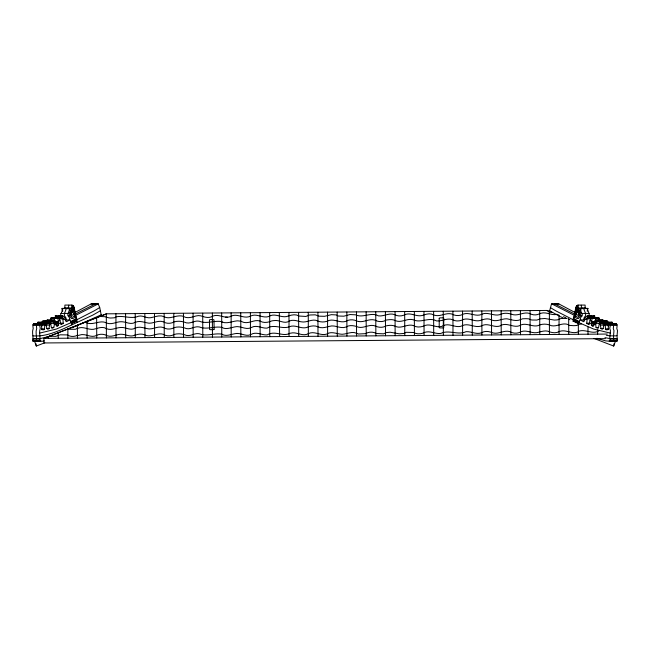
<?xml version="1.0" encoding="UTF-8"?>
<svg xmlns="http://www.w3.org/2000/svg" width="650" height="650" viewBox="0 0 650 650"><rect width="100%" height="100%" fill="white"/><g stroke="black" fill="none" stroke-linecap="round" stroke-linejoin="round"><path stroke-width="0.97" d="M55.364 323.464C55.413 322.457 54.901 319.402 53.731 320.548C52.634 322.66 56.241 325.374 52.845 327.925A26.731 18.566 90 0 0 51.894 328.193C50.383 327.178 51.358 319.621 49.457 321.539L42.413 321.539C41.852 322.993 41.194 322.043 40.796 324.074M37.269 324.074L38.033 322.108L45.078 322.108C47.499 327.251 51.326 318.776 48.856 328.819C46.012 330.663 46.979 325.918 45.874 323.952A2.754 1.917 -90 0 0 45.752 323.473L45.346 322.652L46.581 320.913M49.205 323.846L48.872 322.652L49.457 321.539M47.759 320.808L47.361 320.158L46.597 320.799M51.285 320.808L50.481 320.166L50.034 322.067L53.56 322.067M593.808 316.217C594.872 314.559 595.075 317.704 594.392 318.045M59.426 320.458C60.45 319.191 57.159 315.217 59.719 316.217M69.631 314.762L69.916 315.786L70.582 315.51A1.016 0.707 -90 0 0 70.696 315.039L70.411 314.186M70.891 312.999C69.745 312.301 72.361 313.942 70.623 314.632M585.853 308.336L585.154 307.994L585.097 305.069L578.053 305.069L576.875 305.744L577.078 310.074L578.622 311.756L578.841 314.543L579.589 314.186M598.804 320.653C601.461 315.291 591.89 319.337 590.549 318.037C591.11 320.231 588.388 323.261 589.119 324.642A54.567 37.903 -90 0 1 588.153 324.155L586.763 323.489L586.926 321.059A1.446 1.008 -90 0 0 587.048 320.458C585.959 318.939 589.347 315.461 586.763 316.217A2.429 1.69 -90 0 0 586.162 316.713C583.789 318.004 585.406 323.676 582.164 321.011A43.956 30.534 -90 0 1 580.767 320.036L580.231 319.629L580.556 317.996A1.714 1.186 -90 0 1 581.214 316.899L582.14 315.973L582.335 314.624L580.897 311.269L580.856 308.344L580.434 309.034A5.452 3.786 -90 0 0 580.328 310.115C579.995 314.413 577.801 305.736 578.053 305.069M64.147 308.336L64.846 307.994L64.903 305.069L71.947 305.069L73.694 306.402A3.77 2.624 -90 0 1 74.222 307.58L74.929 311.358A3.9 2.714 90 0 1 75.051 311.667L75.717 315.096L76.724 314.803L98.134 303.94L99.726 307.434L101.481 316.314M61.1 316.363L60.621 314.624L62.059 311.269L62.059 308.376L69.217 308.319L69.566 309.034A5.452 3.786 -90 0 1 69.672 310.115C70.005 314.413 72.199 305.736 71.947 305.069M577.501 305.297L577.614 308.652L579.499 312.162M41.616 325.309L41.373 326.259M70.452 315.193L69.981 314.909L70.549 314.551M596.838 338.284L605.621 340.876L609.757 341.242L610.334 340.169L609.724 338.504L610.017 335.855L617.061 335.855L617.224 340.909L615.201 341.323L612.666 340.876M44.379 340.876L41.836 341.323L39.812 340.909C40.747 337.041 38.683 332.605 40.178 328.673A1.43 0.991 -90 0 0 40.203 327.99C38.659 325.284 42.161 321.547 41.811 326.243A8.832 6.134 90 0 1 41.697 326.852C40.625 330.761 45.354 330.582 44.606 327.438A1.17 0.812 -90 0 1 44.704 326.592L45.078 325.187L41.421 325.26M55.526 323.473L54.892 322.449M603.419 320.913L604.654 322.652L604.248 323.473A2.754 1.917 90 0 0 604.126 323.952C603.013 325.934 603.996 330.712 601.104 328.794C598.666 318.841 602.631 327.169 604.923 322.108L611.967 322.108L612.731 324.074M51.196 320.653C48.531 315.299 58.118 319.296 59.451 318.037C58.866 320.271 61.628 323.253 60.881 324.642A54.567 37.903 90 0 0 61.848 324.155L63.237 323.489L63.074 321.059A1.446 1.008 -90 0 1 62.953 320.458L63.066 318.118L55.339 317.972L55.331 315.616L56.192 316.217M62.376 317.972L62.376 315.616L63.237 316.217A2.429 1.69 -90 0 1 63.838 316.713C66.259 317.939 64.569 323.676 67.836 321.011A43.956 30.534 90 0 0 69.233 320.036L69.769 319.629L69.444 317.996A1.714 1.186 -90 0 0 68.786 316.899C65.707 314.454 70.362 311.228 69.217 308.319M577.07 305.573L577.07 305.654A25.537 17.745 -90 0 0 577.046 306.597C575.916 308.709 580.377 312.821 579.109 312.999M34.604 324.09C32.703 322.896 32.768 326.755 33.158 327.99A1.43 0.991 -90 0 1 33.134 328.673C31.639 332.605 33.703 337.041 32.776 340.909L34.799 341.323L37.334 340.876M590.574 320.458C589.493 319.101 592.857 315.258 590.281 316.217M576.371 306.637L576.778 310.635L578.403 312.609A7.792 5.411 90 0 1 578.614 313.308L578.736 313.869M600.064 321.035C598.837 322.189 599.43 326.398 598.106 328.193A26.731 18.566 90 0 0 597.155 327.925C594.734 328.494 596.278 320.864 596.164 323.334C596.237 320.125 605.288 322.611 596.334 320.637C595.164 319.239 594.563 322.416 594.636 323.464M610.041 335.579L610.456 330.655L609.822 328.673A1.43 0.991 -90 0 1 609.798 327.99C611.341 325.284 607.839 321.547 608.189 326.243A8.832 6.134 90 0 0 608.303 326.852C609.375 330.761 604.646 330.582 605.394 327.438A1.17 0.812 -90 0 0 605.296 326.592L604.923 325.187L608.579 325.26M617.086 335.579L617.5 330.655L616.866 328.673A1.43 0.991 -90 0 1 616.842 327.99C617.224 326.755 617.305 322.887 615.396 324.09M73.369 314.535L73.929 310.984A23.758 16.502 90 0 0 73.889 310.042L74.514 311.862L74.287 314.088A2.998 2.08 -90 0 1 74.336 314.486L75.172 314.811L75.871 316.973M578.988 314.088L579.004 313.698M578.898 313.113L579.247 312.764M587.649 308.449C587.104 310.456 590.289 313.861 588.9 316.363M595.351 324.228L593.45 324.098L593.328 324.74A13.171 9.149 -90 0 0 593.32 326.137L593.036 326.487A9.977 6.931 90 0 1 592.751 326.373C590.517 324.951 591.541 323.399 591.476 321.912A4.477 3.112 -90 0 0 591.76 320.653L592.207 318.077M575.226 314.413L575.234 314.34A3.291 2.283 -90 0 0 575.234 313.633L575.144 312.748A3.469 2.405 -90 0 0 575.071 312.203L574.949 311.667A3.9 2.714 -90 0 1 575.071 311.358L575.778 307.58A3.77 2.624 -90 0 1 576.306 306.402L576.737 305.866M613.567 335.579L613.982 330.655L613.34 328.673A1.43 0.991 -90 0 1 613.324 327.99C613.706 326.755 613.771 322.912 611.878 324.09M603.801 323.302L604.256 324.805M613.535 335.855L613.706 340.909L611.683 341.323L609.139 340.876M605.215 325.561L605.711 323.919L604.923 322.108M609.204 324.074C608.822 322.051 608.132 322.985 607.587 321.539L600.543 321.539L600.048 320.726L607.084 320.726L607.587 321.539M600.795 323.846L601.128 322.652L600.543 321.539M52.374 318.248L52.414 317.704L51.781 318.134M55.892 318.248L55.933 317.704L55.307 318.134M74.913 315.754C75.766 319.483 74.856 315.835 75.831 316.924M572.975 321.417L573.406 318.516A5.07 3.526 -90 0 1 573.56 318.045L574.389 314.673M54.925 321.661A4.477 3.112 -90 0 0 55.006 321.912L58.524 321.912A4.477 3.112 -90 0 1 58.24 320.653L57.793 318.077M595.108 322.449L594.474 323.473M593.921 338.398L613.697 346.06L614.177 343.452M615.542 340.925L613.697 346.06M578.459 324.252L579.499 320.458A24.326 16.9 90 0 0 580.011 319.881L584.293 320.036A43.956 30.534 90 0 0 584.675 320.32M549.193 312.447L551.46 304.086L558.911 303.94L575.315 312.634M71.264 313.869L71.386 313.308A7.792 5.411 90 0 1 71.597 312.609L73.222 310.635L73.629 306.637M42.413 321.539L49.676 321.246M45.078 322.108L44.289 323.919L44.834 325.577M54.649 324.228L56.55 324.098L56.672 324.74A13.171 9.149 -90 0 1 56.68 326.137L56.964 326.487A9.977 6.931 -90 0 0 57.249 326.373C59.41 325.033 58.533 323.359 58.508 322.018M587.714 317.728L597.586 317.704L598.219 318.134M71.922 323.009C72.483 325.764 70.606 319.353 72.832 322.92A1.202 0.837 -90 0 1 72.751 323.294M73.808 322.083C74.368 324.838 72.491 318.419 74.718 321.986A1.202 0.837 -90 0 1 74.636 322.359M75.514 321.23C76.074 323.976 74.197 317.566 76.432 321.132A1.202 0.837 -90 0 1 76.343 321.506M75.051 311.667L74.929 312.203A3.469 2.405 -90 0 0 74.856 312.748L74.766 313.633A3.291 2.283 -90 0 0 74.766 314.34L74.774 314.413M70.752 312.764L72.662 309.408L72.954 306.597A25.537 17.745 -90 0 0 72.93 305.654L72.93 305.573M71.102 313.113C71.947 310.781 74.092 308.766 73.263 305.866M74.88 315.892C74.287 319.832 75.108 314.738 73.775 316.136C72.093 319.126 69.932 315.892 72.914 314.795L74.336 314.486M574.949 311.667L574.283 315.096L573.276 314.803L551.866 303.94M574.129 316.973C575.169 315.721 574.218 319.532 575.087 315.754M611.65 322.741L611.967 322.108M50.611 323.537L50.326 324.391M580.019 316.152L579.995 316.225A9.238 6.419 -90 0 1 579.662 317.07L578.606 318.5L577.021 318.459A21.223 14.739 90 0 0 576.233 318.045M50.001 320.718L42.916 320.726L42.632 321.246M70.501 312.162L72.386 308.652L72.499 305.297M37.643 323.009L44.72 322.936M587.275 311.317L587.372 310.115A5.452 3.786 -90 0 1 587.478 309.034M584.033 308.709C583.204 309.506 587.665 315.185 584.732 316.899A1.714 1.186 -90 0 0 584.082 317.996L583.538 319.881M45.939 323.375L45.687 323.846M45.744 324.805L46.199 323.302M71.264 314.771L71.963 312.512L73.344 311.098A1.438 0.999 -90 0 0 73.491 310.789L73.523 310.668A5.769 4.006 -90 0 1 73.645 310.237L73.962 308.717A17.038 11.838 90 0 0 74.051 307.783M71.045 313.438L70.452 313.503A1.471 1.024 -90 0 1 70.257 313.3L69.972 313.162A1.316 0.918 -90 0 1 69.721 312.845L70.354 311.716L70.354 312.341A1.893 1.316 -90 0 1 70.346 312.707L70.192 313.178M581.531 315.291C579.556 317.314 581.352 313.991 580.588 315.543M69.412 315.543C68.672 313.966 70.436 317.33 68.469 315.291M595.538 320.385L603.038 320.166L603.403 320.799M599.999 320.718L599.17 320.149L598.715 320.808M584.188 319.345L585.983 319.296M597.626 318.248L597.586 317.704M579.808 313.178L579.654 312.707A1.893 1.316 -90 0 1 579.646 312.341L579.646 311.716L580.279 312.845A1.316 0.918 -90 0 1 580.028 313.154L579.743 313.3A1.471 1.024 -90 0 1 579.548 313.503L578.955 313.438M596.44 322.067L596.408 321.027M591.467 323.911L595.067 323.952L594.709 323.31L593.897 324.846L593.45 324.098M520.447 319.662L522.486 318.801L525.874 318.671L528.466 318.793L531.676 320.003L536.827 320.076L540.369 318.858L544.822 318.492L554.426 320.076L557.318 319.898L561.129 318.459L567.052 318.484M602.241 320.808L602.891 320.312M598.959 318.297L599.373 318.102M58.849 323.359C54.779 322.433 52.796 324.838 58.533 323.911M56.55 324.098L56.103 324.846L55.291 323.31M591.776 323.676L595.408 323.659M443.332 325.683C437.434 329.046 431.421 323.399 425.189 325.414C421.785 327.113 416.837 327.852 413.546 325.601C407.192 323.456 401.131 329.436 394.981 326.129C392.226 324.976 388.814 325.227 385.929 325.934C383.159 327.876 378.519 327.592 375.708 326.17C369.184 323.261 362.895 329.737 356.525 326.495M578.142 323.578L578.012 321.912L577.168 322.92A1.202 0.837 -90 0 0 577.249 323.294M77.399 328.526C82.81 325.812 87.929 329.924 93.324 329.339C97.443 328.494 102.351 325.959 106.397 328.616C111.442 330.923 116.017 327.511 120.9 327.478C125.791 326.974 130.561 331.191 135.257 328.023M481.731 314.299C487.947 311.204 494.918 317.306 501.142 314.088C504.384 312.788 508.422 313.146 511.729 314.267C517.879 316.664 523.356 311.431 529.604 313.454C532.537 315.274 536.851 315.445 539.833 313.617A2.884 1.024 -0.5 0 1 540.857 313.284C546.488 311.586 551.224 315.599 556.79 314.438M77.504 335.221C74.791 336.773 70.647 336.96 67.998 335.197A2.633 0.934 -0.5 0 0 67.104 334.912L60.255 334.807L55.77 336.351L49.498 336.204L43.924 338.382L43.956 342.956L605.402 338.65M135.298 334.823C131.162 337.618 126.669 334.644 122.436 334.311C117.032 333.596 112.767 337.577 107.209 335.79C104.244 333.832 99.515 333.743 96.436 335.481C91.569 337.967 87.067 334.376 82.257 334.596A17.006 6.029 -0.5 0 0 81.672 334.604L77.439 335.619M68.786 312.723L68.868 313.463L69.006 312.601M135.241 322.278C130.991 325.098 126.466 321.937 122.094 321.75C116.756 321.238 112.336 325.057 106.819 323.131C100.019 319.134 92.194 326.519 85.377 322.156L49.498 336.204M579.434 314.632L579.304 315.039A1.016 0.707 -90 0 0 579.418 315.51L580.084 315.786L580.369 314.762M99.629 307.548L98.012 308.563A147.534 102.481 90 0 1 93.381 311.269L76.895 319.727M135.241 322.368C139.856 320.19 144.593 322.652 149.094 323.213C154.026 323.31 158.364 319.979 163.524 321.856C166.294 323.871 171.291 323.692 174.037 321.929C178.149 320.621 182.626 321.295 186.436 322.871C191.019 323.83 194.602 320.231 199.217 321.189C206.676 324.374 214.175 320.19 221.788 321.596L222.024 321.969M602.444 320.523L595.238 320.531M67.665 308.336L68.372 307.994L68.794 305.207M135.257 328.104C139.904 325.918 144.641 328.412 149.167 328.949C154.074 329.022 158.413 325.723 163.548 327.592C166.319 329.623 171.316 329.436 174.062 327.673C178.157 326.357 182.642 327.015 186.452 328.616C191.043 329.574 194.626 325.967 199.241 326.926C206.7 329.997 214.199 326.007 221.804 327.34C226.273 330.371 232.131 326.861 236.844 326.617A6.435 2.283 -0.5 0 1 237.494 326.633C242.141 326.723 246.797 330.135 251.436 327.446C256.693 324.553 261.787 328.518 267.053 328.128C274.446 323.773 282.344 329.615 289.486 326.698C295.352 324.382 300.357 328.924 306.231 327.624C309.814 326.146 314.234 325.008 317.956 326.82C322.489 329.111 327.275 326.487 331.744 325.926C336.692 325.658 341.152 328.989 346.223 326.966C349.017 324.927 353.454 325.536 356.525 326.463M70.988 321.539L76.278 318.321M71.654 324.829L71.142 322.286L76.765 318.849M520.447 319.686C515.913 321.636 511.29 319.597 506.951 318.793C501.735 318.573 497.047 322.099 491.668 320.06C488.166 317.793 483.762 319.199 480.212 320.523C474.321 322.01 469.527 317.704 463.661 319.361C460.403 321.157 455.829 321.701 452.579 319.662C446.932 317.598 442.065 321.506 436.548 320.938C429.179 316.737 420.753 323.391 413.514 319.857C407.168 317.777 401.269 323.546 395.078 320.491C392.462 319.077 389.106 319.711 386.254 320.044C383.077 322.164 378.137 322.108 374.944 320.084C368.542 318.224 363.163 323.416 356.809 321.059C353.941 319.361 349.05 319.329 346.19 321.23C340.243 323.416 335.067 318.89 329.119 320.393C325.829 322.229 321.392 322.481 317.931 321.076C313.016 318.386 308.141 322.108 303.209 322.01C298.545 321.937 294.304 318.971 289.469 320.954C284.464 324.602 279.297 319.516 273.975 320.604A7.694 2.73 -0.5 0 0 271.806 320.897C268.174 322.546 263.591 323.277 260.008 321.035C255.336 319.459 251.152 322.473 246.626 322.627A5.736 2.031 -0.5 0 1 243.474 322.303L240.784 321.173L237.746 320.848A7.386 2.616 -0.5 0 0 236.811 320.889C231.985 321.352 227.143 323.984 222.089 322.051M100.474 310.708L92.942 315.031L66.471 327.381A167.343 116.244 90 0 1 62.506 329.209C53.17 333.149 43.258 336.733 32.939 335.855M481.674 314.389C475.418 317.159 469.398 311.756 463.052 314.161C459.859 316.306 454.724 315.827 451.482 313.926C445.274 312.488 439.944 317.33 433.737 314.998C430.186 312.731 425.807 314.251 422.216 315.51C416.333 316.948 411.548 312.618 405.689 314.356C402.472 316.201 397.881 316.631 394.664 314.616C388.96 312.561 384.085 316.558 378.511 315.9C371.207 311.618 362.773 318.484 355.591 314.811L350.001 314.543L343.858 316.184L338.398 316.038L336.253 314.917L331.362 314.665L324.553 316.306L319.036 316.168L315.242 314.827L309.611 315.006L305.882 316.444L298.919 316.022C295.287 313.552 290.266 315.331 286.496 316.591C280.581 317.696 274.446 312.772 268.881 316.493C262.535 318.63 256.474 312.894 250.372 316.176C244.051 319.272 238.006 313.406 231.579 315.924C225.249 319.995 218.303 312.577 211.762 316.721C208.114 318.338 204.263 317.062 200.801 315.827C196.511 314.771 192.855 317.598 188.719 317.655A5.704 2.023 -0.5 0 1 185.307 317.281L183.536 316.477A4.111 1.454 -0.5 0 0 181.114 315.908L179.863 315.868A5.419 1.917 -0.5 0 0 178.929 315.908C174.176 316.095 168.48 319.532 163.922 316.599C159.599 314.754 155.188 316.851 150.995 317.663C146.567 318.622 143.122 315.144 138.661 316.176C131.194 319.386 123.979 315.266 116.244 316.826L114.465 317.801L110.654 318.021A5.103 1.812 -0.5 0 1 108.355 317.728L104.886 316.713L99.897 316.477M595.327 318.362L595.847 318.102L595.278 320.653A4.477 3.112 -90 0 1 595.189 321.214M443.332 325.658C449.849 322.514 456.576 329.184 462.8 325.423C469.341 322.887 475.589 328.697 482.113 325.65C488.361 322.221 495.779 329.412 501.922 324.919C508.267 322.66 515.092 328.989 521.072 324.862C527.369 322.522 533.747 328.185 539.809 324.927C543.546 323.602 547.918 323.993 551.387 325.723C557.286 326.909 562.347 322.238 568.271 324.602L569.351 325.39L573.649 325.683L576.623 325.528L578.727 324.415L581.376 324.009M135.298 335.197C138.734 333.621 143.236 333.686 146.502 335.603C152.506 336.968 157.511 332.288 163.581 334.409C166.351 336.432 171.348 336.245 174.094 334.482C178.181 333.198 182.658 333.808 186.444 335.424C191.035 336.408 194.618 332.792 199.233 333.734C206.708 336.798 214.216 332.841 221.837 334.149C226.306 337.179 232.156 333.678 236.868 333.434M74.685 312.634L91.089 303.94L98.134 303.94M101.229 314.811L71.882 327.819M77.464 328.388L75.213 329.306L69.802 329.298A2.299 0.812 -0.5 0 1 68.811 328.973L68.299 328.567M71.264 322.571L56.396 329.046L39.691 333.101M75.774 313.812L95.022 304.086M581.206 305.207L581.628 307.994L582.335 308.336M552.443 312.593L546.747 310.448L106.332 313.82L43.916 338.382L607.392 334.059M85.377 322.156L106.681 313.828M36.449 340.754L34.523 341.258M34.458 340.925L36.303 346.06L44.777 342.777M554.978 304.086L574.226 313.812M558.911 303.94L551.46 304.086M49.936 321.035L53.658 321.027M51.041 336.017L40.422 338.544M598.942 330.842C592.483 334.831 585.747 328.876 578.89 331.167L577.988 331.979C571.464 334.482 565.597 328.868 559.163 331.573C555.758 333.653 551.265 332.686 547.836 331.175C543.944 330.314 540.475 331.979 536.811 332.662C531.383 333.458 526.744 329.688 521.227 331.622C518.148 333.718 512.972 333.718 509.868 331.614C503.823 329.867 498.932 334.441 492.887 332.922C489.45 331.411 484.957 330.533 481.626 332.776C476.141 334.758 471.388 331.329 466.082 331.671C457.836 335.506 449.012 329.436 440.814 333.426C435.191 334.23 430.17 330.354 424.442 332.459C421.476 334.108 416.658 334.466 413.757 332.499L406.274 332.296L404.016 333.45L399.238 333.824L390.162 332.231L386.506 332.54L383.5 333.832L376.285 333.507C373.441 331.63 368.485 331.703 365.706 333.653L358.288 334.011L356.411 333.158M50.627 318.102L51.041 318.297M40.861 340.876L38.317 341.323L36.294 340.909C37.221 337.041 35.165 332.605 36.66 328.673A1.43 0.991 -90 0 0 36.676 327.99C36.294 326.755 36.229 322.912 38.123 324.09M44.436 323.408L37.391 323.408M575.136 315.819C575.697 320.011 574.901 314.592 576.225 316.136C577.907 319.126 580.068 315.892 577.086 314.795L574.998 314.608L574.169 316.924M587.519 315.591L594.685 315.681M227.329 317.119L225.648 317.127M98.54 304.086L91.089 303.94M64.846 307.994L71.89 307.994M578.11 307.994L585.154 307.994M580.783 308.319L587.941 308.376M62.002 308.571L70.891 308.644M579.109 308.644L587.998 308.571M60.832 313.43L67.876 313.43M582.124 313.43L589.168 313.43M55.315 315.681L62.416 315.591M55.502 316.81L62.546 316.924M587.454 316.924L594.498 316.81M55.461 316.997L62.506 316.997M587.494 316.997L594.539 316.997M55.112 317.419L62.156 317.346M587.844 317.346L594.888 317.419M52.414 317.704L62.27 317.663M52.471 317.793L59.516 317.793M590.484 317.793L597.529 317.793M587.624 317.972L594.661 317.972M59.548 318.118L63.066 318.118M586.934 318.118L590.452 318.118M50.586 318.264L57.631 318.264M592.369 318.264L599.414 318.264M59.8 318.898L63.318 318.898M586.682 318.898L590.2 318.898M64.017 319.296L65.812 319.345M46.962 320.166L54.405 320.158M595.595 320.158L603.038 320.166M47.052 320.263L54.047 320.19M595.952 320.19L602.989 320.19M47.149 320.328L54.462 320.385M47.556 320.523L54.763 320.531M46.621 320.637L54.803 320.596M58.402 320.694L60.166 320.694M589.834 320.694L591.597 320.694M595.197 320.596L603.379 320.637M600.324 321.246L607.368 321.246M42.461 321.36L49.546 321.303M600.454 321.303L607.539 321.36M42.234 321.677L49.278 321.677M600.722 321.677L607.766 321.677M55.006 321.912L58.524 321.912M591.476 321.912L594.994 321.912A4.477 3.112 -90 0 0 595.075 321.661M42.226 322.051L49.27 322.051M591.492 322.018L594.994 321.912M600.73 322.051L607.774 322.051M54.828 322.14L58.354 322.14M591.646 322.14L595.173 322.14M54.803 322.205L58.346 322.294M591.679 322.205L595.197 322.205M41.828 322.652L48.872 322.652M601.128 322.652L608.173 322.652M37.863 322.847L44.907 322.847M45.346 322.749L48.872 322.749M601.128 322.749L604.654 322.749M605.158 322.887L612.137 322.847M45.451 322.912L49.181 322.92M600.876 322.936L604.549 322.912M605.312 323.009L612.324 322.936M55.502 323.034L59.02 323.034M590.98 323.034L594.498 323.034M59.8 323.253L63.326 323.253M586.674 323.253L590.2 323.253M50.245 323.416L53.836 323.334M591.151 323.359L594.709 323.31M596.164 323.334L599.755 323.416M605.564 323.408L612.609 323.408M37.351 323.473L44.395 323.473M60.596 323.489L63.237 323.489M586.763 323.489L589.404 323.489M605.605 323.473L612.649 323.473M54.592 323.659L58.224 323.676M33.426 323.911L44.289 323.919M605.711 323.919L616.574 323.911M33.369 324.074L40.414 324.074M41.673 324.074L44.314 324.074M605.686 324.074L608.327 324.074M609.586 324.074L616.631 324.074M54.876 324.317L56.631 324.317M593.369 324.317L595.124 324.317M33.369 324.48L40.414 324.48M40.974 324.407L44.501 324.407M605.499 324.407L609.026 324.407M609.586 324.48L616.631 324.48M33.337 324.594L40.373 324.594M609.627 324.594L616.663 324.594M33.069 324.838L40.113 324.838M609.887 324.838L616.931 324.838M33.004 325.016L40.048 325.016M609.952 325.016L616.996 325.016M45.614 325.13L49.132 325.13M600.868 325.13L604.386 325.13M56.006 325.536L58.646 325.536M591.354 325.536L593.994 325.536M51.374 327.624L54.015 327.624M595.985 327.624L598.626 327.624M46.621 328.461L49.262 328.461M600.738 328.461L603.379 328.461M41.868 328.916L44.509 328.916M605.491 328.916L608.132 328.916M41.559 329.615L44.208 329.615M605.792 329.615L608.441 329.615M33.239 338.504L40.276 338.504M609.724 338.504L616.761 338.504M32.784 339.097L39.829 339.097M610.171 339.097L617.216 339.097M32.776 340.909L39.812 340.909M610.188 340.909L617.224 340.909M33.207 341.242L40.243 341.242M609.757 341.242L616.793 341.242M70.996 313.698L71.021 314.153M579.451 314.551L580.019 314.909L579.548 315.193M610.017 335.855L606.304 335.294M610.309 333.101L593.604 329.046L578.736 322.571M609.578 338.544L604.971 337.634M581.059 312.626L581.133 313.463L581.254 312.739M569.912 319.776L568.23 318.858M546.496 310.448L552.167 312.577M563.331 316.761L565.939 317.744M556.66 314.259L558.886 315.096M615.477 341.258L613.551 340.754M356.484 333.239C351.853 331.077 346.864 334.165 342.071 334.271C336.968 334.141 331.427 330.809 326.584 334.132C320.296 336.099 314.608 330.639 308.466 333.58C302.648 337.041 296.774 331.467 290.713 333.149A2.332 0.829 -0.5 0 0 289.307 333.661C281.954 336.692 274.983 330.233 267.077 334.937C261.625 335.246 256.124 331.207 250.778 334.588C246.212 336.724 241.987 333.466 237.518 333.442A6.435 2.283 -0.5 0 0 236.86 333.483M560.324 316.623L562.697 317.688M559.504 316.225L549.526 310.708M573.105 319.727L556.619 311.269A147.534 102.481 -90 0 1 551.988 308.563L550.371 307.548M54.673 318.362L54.153 318.102L54.722 320.653A4.477 3.112 -90 0 0 54.811 321.214M573.235 318.849L578.858 322.286M573.722 318.321L579.012 321.539M594.693 318.134L594.067 317.704L594.108 318.248M38.033 322.108L38.35 322.741M66.462 319.881L65.918 317.996A1.714 1.186 -90 0 0 65.268 316.899C62.335 315.185 66.796 309.506 65.967 308.709M604.313 323.846L604.061 323.375M578.736 314.771L578.037 312.512L576.656 311.098A1.438 0.999 -90 0 1 576.509 310.789L576.477 310.668A5.769 4.006 -90 0 0 576.355 310.237L576.038 308.717A17.038 11.838 90 0 1 575.949 307.783M608.628 326.259L608.384 325.309M62.725 311.317L62.627 310.115A5.452 3.786 90 0 0 62.522 309.034M599.674 324.391L599.389 323.537M69.981 316.152L70.005 316.225A9.238 6.419 -90 0 0 70.338 317.07L71.394 318.5L72.979 318.459A21.223 14.739 90 0 1 73.767 318.045M578.077 323.009L577.817 322.676L577.598 323.334M576.192 322.083C575.656 324.911 577.574 318.289 575.283 321.986A1.202 0.837 -90 0 0 575.364 322.359M75.611 314.673L76.44 318.045A5.07 3.526 90 0 1 76.594 318.516L77.131 322.083M71.142 322.286L70.501 320.458A24.326 16.9 -90 0 1 69.989 319.881L65.707 320.036A43.956 30.534 90 0 1 65.325 320.32M574.486 321.23C573.983 324.049 575.843 317.46 573.568 321.132A1.202 0.837 -90 0 0 573.658 321.506M35.823 343.452L36.303 346.06M575.567 313.007L576.111 310.042A23.758 16.502 -90 0 0 576.071 310.984L576.631 314.535M575.648 313.454L575.713 314.088A2.998 2.08 90 0 0 575.664 314.486M597.651 329.867L597.667 334.132M587.982 326.991L588.014 334.206M578.321 322.774L578.37 334.279M568.677 318.898L568.742 334.36M559.008 315.445L559.089 334.433M549.356 311.651L549.437 334.506M539.711 310.546L539.784 334.579M530.059 310.619L530.148 334.652M520.414 310.692L520.512 334.726M510.778 310.765L510.876 334.799M501.134 310.838L501.207 334.872M491.473 310.911L491.571 334.945M481.829 310.984L481.926 335.026M472.184 311.058L472.29 335.099M462.548 311.139L462.629 335.173M452.912 311.212L453.001 335.246M443.365 335.319L443.251 311.285M433.615 311.358L433.712 335.392M423.971 311.431L424.084 335.465M414.334 311.504L414.416 335.538M404.674 311.577L404.779 335.611M395.046 311.651L395.135 335.684M385.409 311.724L385.499 335.766M375.757 311.805L375.863 335.839M366.129 311.878L366.218 335.912M356.46 311.951L356.566 335.985M346.832 312.024L346.929 336.058M337.179 312.098L337.277 336.131M327.543 312.171L327.624 336.204M317.915 312.244L317.996 336.277M308.262 312.317L308.344 336.351M298.61 312.39L298.707 336.424M288.966 312.463L289.063 336.505M279.63 336.57L279.321 312.544M269.669 312.618L269.766 336.651M260.041 312.691L260.138 336.724M250.388 312.764L250.486 336.798M240.752 312.837L240.849 336.871M231.107 312.91L231.205 336.944M221.674 312.983L221.772 337.017M212.363 313.056L212.453 337.09M202.711 313.219L202.8 337.163M193.082 313.202L193.172 337.236M183.446 313.365L183.536 337.309M173.802 313.349L173.875 337.382M164.133 313.422L164.255 337.22M154.497 313.495L154.594 337.537M144.844 313.568L144.958 337.61M135.216 313.649L135.298 337.683M125.58 313.723L125.678 337.756M115.919 313.796L116.017 337.829M106.299 313.869L106.397 337.902M96.655 317.744L96.736 337.976M87.035 321.506L87.1 338.049M77.391 325.284L77.439 338.122M67.852 328.299L67.892 338.195M58.208 332.792L58.224 338.268M48.604 336.554L48.612 338.349M439.221 318.427L439.213 327.567A1.186 0.422 -0.5 0 0 440.407 327.933L442.634 327.917A1.186 0.422 -0.5 0 0 443.755 327.486L443.771 318.24A1.186 0.422 -0.5 0 0 442.618 317.834L440.416 317.842A1.186 0.422 -0.5 0 0 439.221 318.24L439.221 318.427M214.094 329.152L214.094 329.29A1.186 0.422 -0.5 0 1 212.899 329.68L210.673 329.696A1.186 0.422 -0.5 0 1 209.544 329.282L209.454 320.036A1.186 0.422 -0.5 0 1 210.608 319.613L212.81 319.589A1.186 0.422 -0.5 0 1 214.004 319.971L214.094 329.152"/></g></svg>
